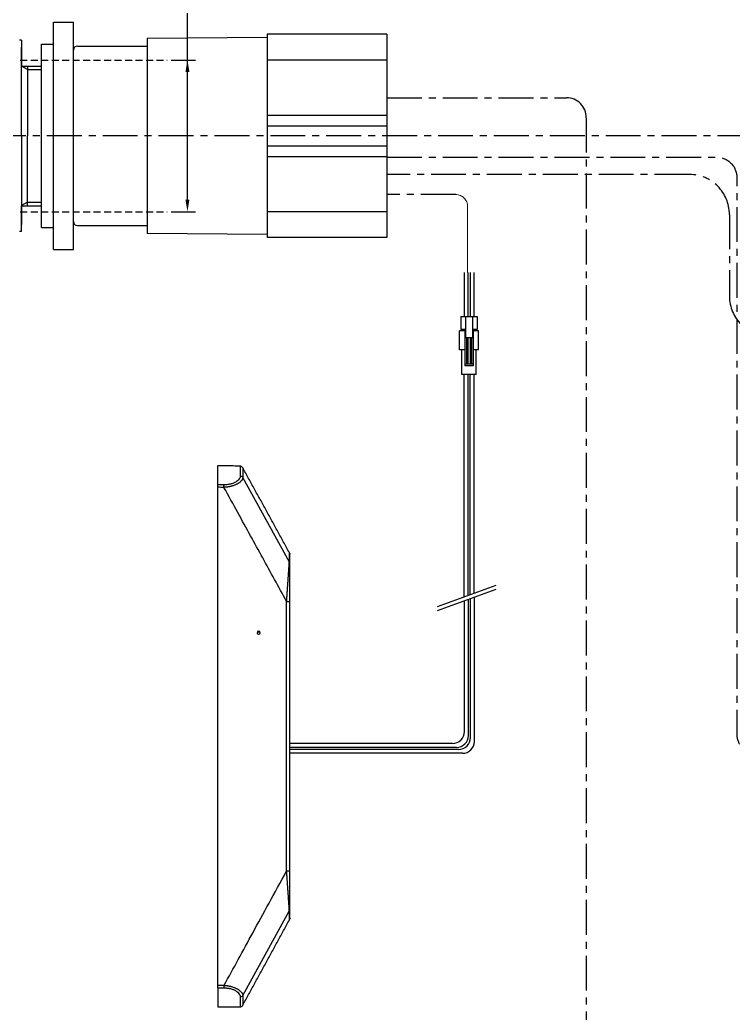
# Model space of a CAD drawing. Extents: x 19044 to 19885, y -10133 to -9539.
# Drawn here: x 19523.3 to 19701.9, y -9986.4 to -9737.5 of the extents above; entities that cross this region are included whole.
import ezdxf

# ---------------------------------------------------------------- set-up
doc = ezdxf.new("R2010")
doc.units = 0
doc.header["$LTSCALE"] = 7
doc.header["$MEASUREMENT"] = 0
for name, pattern in [('CENTER', [2, 1.25, -0.25, 0.25, -0.25]), ('CENTER2', [28.575, 19.05, -3.175, 3.175, -3.175]), ('HIDDEN', [0.375, 0.25, -0.125])]:
    doc.linetypes.add(name, pattern=pattern)
doc.layers.get('0').update_dxf_attribs({"color": 2, "linetype": 'CONTINUOUS'})
for name, color, linetype in [('5', 2, 'CONTINUOUS'), ('CENTER', 1, 'CENTER'), ('CL', 1, 'CENTER'), ('DIM', 2, 'CONTINUOUS'), ('DWG', 7, 'CONTINUOUS')]:
    doc.layers.add(name, color=color, linetype=linetype)

msp = doc.modelspace()

# ---------------------------------------------------------------- linework, layer by layer
for p, q in [((19634.53, -9800.78), (19634.53, -9811.82)), ((19635.49, -9800.78), (19635.49, -9811.82)), ((19634.56, -9882.12), (19634.56, -9826.37)), ((19635.52, -9881.77), (19635.52, -9826.37)), ((19634.63, -9915.85), (19634.63, -9883.1)), ((19635.59, -9916.81), (19635.59, -9882.75)), ((19631.63, -9918.85), (19590.87, -9918.85)), ((19632.59, -9919.81), (19590.87, -9919.81))]:
    msp.add_line(p, q)
at = {"color": 1}
for p, q in [((19636.03, -9800.78), (19636.03, -9811.82)), ((19636.99, -9800.78), (19636.99, -9811.82)), ((19633.72, -9811.82), (19637.8, -9811.82)), ((19633.72, -9811.82), (19633.72, -9815.12)), ((19634.86, -9811.82), (19634.86, -9817.22)), ((19636.66, -9811.82), (19636.66, -9817.22)), ((19637.8, -9811.82), (19637.8, -9815.12)), ((19634.86, -9815.12), (19633.72, -9815.12)), ((19634.08, -9815.12), (19634.08, -9815.42)), ((19634.86, -9815.42), (19634.08, -9815.42)), ((19637.8, -9815.12), (19636.66, -9815.12)), ((19637.44, -9815.42), (19636.66, -9815.42)), ((19637.44, -9815.12), (19637.44, -9815.42)), ((19636.66, -9817.22), (19634.86, -9817.22)), ((19636.06, -9881.57), (19636.06, -9826.37)), ((19637.02, -9881.22), (19637.02, -9826.37)), ((19636.13, -9917.35), (19636.13, -9882.55)), ((19637.09, -9918.31), (19637.09, -9882.2)), ((19633.13, -9920.35), (19590.87, -9920.35)), ((19634.09, -9921.31), (19590.87, -9921.31))]:
    msp.add_line(p, q, dxfattribs=at)
at = {"color": 2}
for p, q in [((19633.36, -9820.22), (19633.36, -9815.42)), ((19634.86, -9815.42), (19633.36, -9815.42)), ((19634.74, -9815.42), (19634.74, -9824.18)), ((19638.16, -9815.42), (19636.66, -9815.42)), ((19636.78, -9815.42), (19636.78, -9824.18)), ((19638.16, -9820.22), (19638.16, -9815.42)), ((19636.78, -9817.22), (19634.74, -9817.22)), ((19635.16, -9817.22), (19635.16, -9823.82)), ((19635.46, -9817.22), (19635.46, -9823.82)), ((19636.06, -9817.22), (19636.06, -9823.82)), ((19636.36, -9817.22), (19636.36, -9823.82)), ((19634.74, -9820.22), (19633.36, -9820.22)), ((19633.96, -9826.4), (19633.96, -9820.22)), ((19638.16, -9820.22), (19636.78, -9820.22)), ((19637.56, -9826.4), (19637.56, -9820.22)), ((19636.78, -9823.82), (19634.74, -9823.82)), ((19636.78, -9824.18), (19634.74, -9824.18)), ((19637.56, -9826.4), (19633.96, -9826.4))]:
    msp.add_line(p, q, dxfattribs=at)
for centre in [(19631.63, -9915.85), (19632.59, -9916.81)]:
    msp.add_arc(centre, 3, 270, 0)
at = {"color": 1}
for centre in [(19633.13, -9917.35), (19634.09, -9918.31)]:
    msp.add_arc(centre, 3, 270, 0, dxfattribs=at)
at = {"layer": '5', "color": 0, "linetype": 'Continuous'}
for p, q in [((19642.44, -9879.24), (19627.8, -9884.6)), ((19642.44, -9880.24), (19627.8, -9885.6))]:
    msp.add_line(p, q, dxfattribs=at)
at = {"layer": 'CENTER', "color": 1, "linetype": 'CENTER'}
for p, q in [((19818.74, -9766.58), (19360.65, -9766.58)), ((19700.98, -9786.26), (19700.98, -9806.76))]:
    msp.add_line(p, q, dxfattribs=at)
at = {"layer": 'CENTER'}
msp.add_line((19632.41, -9781.3), (19615.15, -9781.3), dxfattribs=at)
at = {"layer": 'CENTER', "linetype": 'CENTER2', "lineweight": 18, "ltscale": 10}
msp.add_line((19635.41, -9800.79), (19635.41, -9784.3), dxfattribs=at)
at = {"layer": 'CENTER', "color": 1, "linetype": 'CENTER', "flags": 128}
msp.add_lwpolyline([(19615.15, -9771.95), (19697.83, -9771.95, -0.414214), (19702.83, -9776.95), (19702.83, -9916.6, 0.414214), (19707.83, -9921.6), (19802.69, -9921.6)], format="xyb", dxfattribs=at)
at = {"layer": 'CENTER', "color": 1, "linetype": 'CENTER'}
for centre, start, end in [((19690.98, -9786.26), 0, 90), ((19710.98, -9806.76), 180, 270)]:
    msp.add_arc(centre, 10, start, end, dxfattribs=at)
at = {"layer": 'CENTER', "linetype": 'CENTER2', "lineweight": 18, "ltscale": 10}
msp.add_arc((19632.41, -9784.3), 3, 0, 90, dxfattribs=at)
at = {"layer": 'CL'}
for p, q in [((19615.15, -9757.03), (19660.13, -9757.03)), ((19665.13, -9762.03), (19665.13, -9999.9)), ((19690.98, -9776.26), (19615.15, -9776.26))]:
    msp.add_line(p, q, dxfattribs=at)
msp.add_arc((19660.13, -9762.03), 5, 0, 90, dxfattribs=at)
at = {"layer": 'DIM'}
for p, q in [((19565.22, -9782.58), (19565.22, -9712.2)), ((19561.15, -9747.58), (19567.22, -9747.58)), ((19561.15, -9785.58), (19567.22, -9785.58))]:
    msp.add_line(p, q, dxfattribs=at)
at = {"layer": 'DIM', "color": 3, "linetype": 'HIDDEN'}
for p, q in [((19523.35, -9747.58), (19560.15, -9747.58)), ((19523.35, -9785.58), (19560.15, -9785.58))]:
    msp.add_line(p, q, dxfattribs=at)
at = {"layer": 'DIM'}
for points in [[(19564.72, -9750.58), (19565.72, -9750.58), (19565.22, -9747.58)], [(19564.72, -9782.58), (19565.72, -9782.58), (19565.22, -9785.58)]]:
    msp.add_solid(points, dxfattribs=at)
at = {"layer": 'DWG'}
for p, q in [((19531.65, -9795.08), (19531.65, -9738.08)), ((19531.65, -9738.08), (19536.65, -9738.08)), ((19536.65, -9795.08), (19536.65, -9738.08)), ((19555.15, -9742.08), (19585.15, -9741.83)), ((19585.15, -9741.08), (19585.15, -9792.08)), ((19615.15, -9741.08), (19585.15, -9741.08)), ((19615.15, -9741.08), (19615.15, -9792.08)), ((19523.65, -9742.58), (19523.65, -9742.58)), ((19528.65, -9789.58), (19528.65, -9743.58)), ((19528.65, -9743.58), (19531.65, -9743.58)), ((19537.65, -9744.08), (19555.15, -9744.08)), ((19555.15, -9742.08), (19555.15, -9791.08)), ((19523.65, -9749.08), (19528.65, -9749.08)), ((19525.15, -9749.98), (19523.65, -9749.12)), ((19525.15, -9749.08), (19525.15, -9766.58)), ((19615.15, -9747.58), (19585.15, -9747.58)), ((19525.15, -9749.98), (19528.65, -9749.98)), ((19585.15, -9761.43), (19615.15, -9761.43)), ((19585.15, -9764.08), (19615.15, -9764.08)), ((19525.15, -9784.08), (19525.15, -9766.58)), ((19585.15, -9769.08), (19615.15, -9769.08)), ((19585.15, -9771.73), (19615.15, -9771.73)), ((19525.15, -9783.18), (19523.65, -9784.05)), ((19523.65, -9784.08), (19528.65, -9784.08)), ((19525.15, -9783.18), (19528.65, -9783.18)), ((19615.15, -9785.58), (19585.15, -9785.58)), ((19537.65, -9789.08), (19555.15, -9789.08)), ((19528.65, -9789.58), (19531.65, -9789.58)), ((19585.15, -9791.33), (19555.15, -9791.08)), ((19615.15, -9792.08), (19585.15, -9792.08)), ((19531.65, -9795.08), (19536.65, -9795.08)), ((19574.38, -9854.02), (19572.87, -9854)), ((19590.75, -9873.41), (19579.09, -9852.18)), ((19572.87, -9979.44), (19572.87, -9854.65)), ((19590.07, -9883.26), (19590.87, -9883.26)), ((19590.07, -9950.79), (19590.07, -9883.26)), ((19590.87, -9950.79), (19590.87, -9883.26)), ((19583.44, -9890.94), (19582.69, -9890.95)), ((19590.07, -9950.79), (19590.87, -9950.79)), ((19579.1, -9982), (19590.75, -9960.68)), ((19572.87, -9980.09), (19574.41, -9980.09))]:
    msp.add_line(p, q, dxfattribs=at)
at = {"layer": 'DWG', "color": 7, "linetype": 'Continuous'}
for p, q in [((19523.65, -9742.58), (19523.15, -9742.58)), ((19523.65, -9742.58), (19523.65, -9749.08)), ((19523.65, -9766.58), (19523.65, -9744.33)), ((19523.65, -9766.58), (19523.65, -9788.83)), ((19523.65, -9790.58), (19523.65, -9784.08)), ((19523.65, -9790.58), (19523.15, -9790.58))]:
    msp.add_line(p, q, dxfattribs=at)
at = {"layer": 'DWG'}
for centre, radius, start, end in [((19537.65, -9745.08), 1, 90, 180), ((19537.65, -9788.08), 1, 180, 270), ((19583.07, -9891.09), 0.4, 90, 270), ((19583.07, -9891.09), 0.4, 270, 90)]:
    msp.add_arc(centre, radius, start, end, dxfattribs=at)
for centre, major_axis, ratio, start_param, end_param in [((19574.37, -9854.67), (-0.011, -0.8), 0.005555, 1.570873, 2.515003), ((19578.41, -9852.55), (0.8, 0.009), 0.900319, 0.535545, 1.54543), ((19590.07, -9873.78), (-0.8, 0), 0.905063, 3.141593, 3.68612), ((19590.07, -9960.31), (-0.8, 0), 0.905155, 2.599222, 3.141593), ((19574.41, -9979.44), (0.003, 0.8), 0.005556, 3.768246, 4.712409), ((19578.41, -9981.63), (0.8, -0.008), 0.900435, 4.721943, 5.749701)]:
    msp.add_ellipse(centre, major_axis=major_axis, ratio=ratio, start_param=start_param, end_param=end_param, dxfattribs=at)
for points, degree in [([(19578.46, -9849.34), (19572.87, -9849.24)], 1), ([(19590.77, -9871.07), (19579.09, -9849.75)], 1), ([(19574.37, -9854.67), (19574.12, -9854.66), (19573.62, -9854.66), (19573.12, -9854.65), (19572.87, -9854.65)], 3), ([(19590.07, -9883.26), (19589.05, -9881.41), (19587.03, -9877.72), (19584.08, -9872.34), (19581.05, -9866.82), (19577.87, -9861.03), (19575.56, -9856.83), (19574.37, -9854.67)], 3), ([(19590.84, -9871.23), (19590.77, -9871.07)], 1), ([(19590.84, -9871.23), (19590.87, -9871.45)], 1), ([(19590.87, -9883.26), (19590.87, -9882.65), (19590.87, -9881.5), (19590.87, -9879.96), (19590.87, -9878.61), (19590.87, -9877.45), (19590.87, -9876.47), (19590.87, -9875.66), (19590.87, -9874.99), (19590.87, -9874.45), (19590.87, -9874.05), (19590.87, -9873.86), (19590.87, -9873.78)], 3), ([(19574.42, -9979.44), (19575.57, -9977.34), (19577.93, -9973.01), (19581.6, -9966.28), (19585.6, -9958.98), (19588.54, -9953.6), (19590.07, -9950.79)], 3), ([(19590.87, -9960.31), (19590.87, -9960.2), (19590.87, -9959.92), (19590.87, -9959.29), (19590.87, -9958.47), (19590.87, -9957.46), (19590.87, -9956.28), (19590.87, -9955.1), (19590.87, -9954.05), (19590.87, -9953.11), (19590.87, -9952.26), (19590.87, -9951.5), (19590.87, -9951.02), (19590.87, -9950.79)], 3), ([(19579.09, -9984.43), (19590.77, -9963.01)], 1), ([(19590.77, -9963.01), (19590.84, -9962.85)], 1), ([(19590.87, -9962.63), (19590.84, -9962.85)], 1), ([(19572.87, -9979.44), (19573.12, -9979.44), (19573.64, -9979.44), (19574.16, -9979.44), (19574.42, -9979.44)], 3), ([(19572.87, -9984.84), (19578.45, -9984.84)], 1)]:
    msp.add_open_spline(points, degree=degree, dxfattribs=at)
for points, knots in [([(19572.87, -9854), (19572.87, -9853.03), (19572.87, -9850.38), (19572.87, -9849.24), (19572.87, -9849.24), (19572.87, -9849.24)], [0, 0, 0, 0, 0.315807, 0.999808, 1, 1, 1, 1]), ([(19579.09, -9849.76), (19579.06, -9849.7), (19578.97, -9849.58), (19578.8, -9849.45), (19578.61, -9849.36), (19578.47, -9849.34), (19578.39, -9849.34)], [0, 0, 0, 0, 0.245546, 0.500045, 0.75452, 1, 1, 1, 1]), ([(19578.4, -9849.34), (19578.4, -9849.34), (19578.4, -9849.34), (19578.4, -9849.34), (19578.4, -9849.34), (19578.4, -9849.34), (19578.4, -9849.34), (19578.4, -9849.34), (19578.4, -9849.35), (19578.4, -9849.35), (19578.4, -9849.35), (19578.4, -9849.35), (19578.4, -9849.36), (19578.4, -9849.37), (19578.4, -9849.37), (19578.4, -9849.38), (19578.4, -9849.39), (19578.4, -9849.41), (19578.4, -9849.42), (19578.4, -9849.43), (19578.4, -9849.45), (19578.4, -9849.46), (19578.4, -9849.48), (19578.4, -9849.5), (19578.4, -9849.52), (19578.4, -9849.54), (19578.4, -9849.56), (19578.4, -9849.58), (19578.4, -9849.6), (19578.4, -9849.63), (19578.4, -9849.65), (19578.4, -9849.68), (19578.4, -9849.71), (19578.4, -9849.74), (19578.4, -9849.77), (19578.4, -9849.8), (19578.4, -9849.83), (19578.4, -9849.86), (19578.41, -9849.89), (19578.41, -9849.93), (19578.41, -9849.96), (19578.41, -9850), (19578.41, -9850.03), (19578.41, -9850.07), (19578.41, -9850.11), (19578.41, -9850.15), (19578.41, -9850.19), (19578.41, -9850.23), (19578.41, -9850.27), (19578.41, -9850.31), (19578.41, -9850.36), (19578.41, -9850.4), (19578.41, -9850.45), (19578.41, -9850.49), (19578.41, -9850.54), (19578.41, -9850.59), (19578.41, -9850.64), (19578.41, -9850.69), (19578.41, -9850.74), (19578.41, -9850.79), (19578.41, -9850.84), (19578.41, -9850.89), (19578.41, -9850.95), (19578.42, -9851), (19578.42, -9851.05), (19578.42, -9851.11), (19578.42, -9851.17), (19578.42, -9851.22), (19578.42, -9851.28), (19578.42, -9851.34), (19578.42, -9851.4), (19578.42, -9851.46), (19578.42, -9851.52), (19578.42, -9851.58), (19578.42, -9851.64), (19578.42, -9851.71), (19578.42, -9851.77), (19578.42, -9851.81), (19578.42, -9851.83)], [0, 0, 0, 0, 0.002203, 0.009958, 0.017718, 0.025485, 0.033259, 0.041039, 0.048825, 0.056618, 0.064417, 0.072223, 0.087214, 0.102176, 0.11711, 0.132015, 0.146891, 0.161739, 0.176557, 0.191347, 0.206108, 0.22084, 0.235543, 0.250217, 0.264862, 0.279478, 0.294065, 0.308623, 0.323153, 0.337653, 0.352125, 0.366568, 0.380983, 0.395368, 0.409725, 0.424053, 0.438352, 0.452623, 0.466865, 0.481078, 0.495263, 0.509419, 0.523546, 0.537645, 0.551714, 0.565756, 0.579768, 0.593752, 0.607708, 0.621635, 0.635533, 0.649403, 0.663244, 0.677057, 0.690841, 0.704597, 0.718324, 0.732023, 0.745694, 0.759336, 0.77295, 0.786535, 0.800092, 0.813621, 0.827121, 0.840593, 0.854036, 0.86745, 0.880835, 0.894192, 0.907519, 0.920818, 0.934088, 0.947329, 0.96054, 0.973723, 0.986876, 1, 1, 1, 1]), ([(19579.09, -9849.76), (19579.09, -9849.76), (19579.09, -9849.76), (19579.09, -9849.76), (19579.09, -9849.97), (19579.09, -9850.58), (19579.09, -9850.83), (19579.09, -9851.43), (19579.09, -9851.78), (19579.09, -9852.18)], [0, 0, 0, 0, 0.001818, 0.001818, 0.500909, 0.500909, 0.750454, 0.750454, 1, 1, 1, 1]), ([(19572.87, -9854.65), (19572.87, -9854.58), (19572.87, -9854.52), (19572.87, -9854.44), (19572.87, -9854.43), (19572.87, -9854.4), (19572.87, -9854.38), (19572.87, -9854.34), (19572.87, -9854.28), (19572.87, -9854.23), (19572.87, -9854.19), (19572.87, -9854.18), (19572.87, -9854.15), (19572.87, -9854.14), (19572.87, -9854.08), (19572.87, -9854.04), (19572.87, -9854)], [0, 0, 0, 0, 0.25, 0.25, 0.3125, 0.3125, 0.375, 0.375, 0.5, 0.625, 0.625, 0.6875, 0.6875, 0.75, 0.75, 1, 1, 1, 1]), ([(19579.09, -9852.18), (19579.09, -9852.18), (19579.09, -9852.19), (19579.09, -9852.21), (19579.09, -9852.22), (19579.09, -9852.23), (19579.09, -9852.25), (19579.09, -9852.26), (19579.08, -9852.28), (19579.08, -9852.29), (19579.08, -9852.3), (19579.08, -9852.32), (19579.07, -9852.33), (19579.07, -9852.35), (19579.07, -9852.36), (19579.06, -9852.37), (19579.06, -9852.39), (19579.06, -9852.4), (19579.05, -9852.42), (19579.05, -9852.43), (19579.04, -9852.44), (19579.04, -9852.46), (19579.03, -9852.47), (19579.03, -9852.49), (19579.02, -9852.5), (19579.02, -9852.51), (19579.01, -9852.53), (19579.01, -9852.54), (19579, -9852.55), (19579, -9852.57), (19578.99, -9852.58), (19578.98, -9852.59), (19578.98, -9852.61), (19578.97, -9852.62), (19578.97, -9852.64), (19578.96, -9852.65), (19578.95, -9852.66), (19578.94, -9852.68), (19578.94, -9852.69), (19578.93, -9852.7), (19578.92, -9852.72), (19578.92, -9852.73), (19578.91, -9852.74), (19578.9, -9852.76), (19578.89, -9852.77), (19578.88, -9852.78), (19578.88, -9852.79), (19578.87, -9852.81), (19578.86, -9852.82), (19578.85, -9852.83), (19578.84, -9852.85), (19578.83, -9852.86), (19578.82, -9852.87), (19578.81, -9852.88), (19578.81, -9852.9), (19578.8, -9852.91), (19578.79, -9852.92), (19578.78, -9852.93), (19578.77, -9852.95), (19578.76, -9852.96), (19578.75, -9852.97), (19578.74, -9852.98), (19578.73, -9853), (19578.72, -9853.01), (19578.71, -9853.02), (19578.7, -9853.03), (19578.69, -9853.04), (19578.64, -9853.1), (19578.55, -9853.2), (19578.4, -9853.34), (19578.23, -9853.47), (19578.05, -9853.6), (19577.86, -9853.72), (19577.65, -9853.84), (19577.4, -9853.97), (19577.13, -9854.09), (19576.84, -9854.2), (19576.53, -9854.31), (19576.3, -9854.37), (19576.16, -9854.41), (19576.1, -9854.42), (19576.05, -9854.44), (19575.99, -9854.45), (19575.93, -9854.46), (19575.87, -9854.47), (19575.81, -9854.49), (19575.75, -9854.5), (19575.69, -9854.51), (19575.63, -9854.52), (19575.57, -9854.53), (19575.51, -9854.54), (19575.44, -9854.55), (19575.38, -9854.56), (19575.32, -9854.57), (19575.25, -9854.58), (19575.19, -9854.59), (19575.12, -9854.6), (19575.06, -9854.61), (19574.99, -9854.62), (19574.92, -9854.62), (19574.86, -9854.63), (19574.79, -9854.64), (19574.72, -9854.64), (19574.65, -9854.65), (19574.58, -9854.65), (19574.51, -9854.66), (19574.44, -9854.66), (19574.4, -9854.67), (19574.37, -9854.67)], [0, 0, 0, 0, 0.004673, 0.009333, 0.013979, 0.018611, 0.02323, 0.027834, 0.032424, 0.037, 0.041562, 0.046108, 0.05064, 0.055158, 0.05966, 0.064147, 0.068619, 0.073075, 0.077516, 0.081941, 0.08635, 0.090744, 0.095121, 0.099482, 0.103827, 0.108155, 0.112467, 0.116763, 0.121041, 0.125302, 0.129547, 0.133774, 0.137985, 0.142177, 0.146353, 0.15051, 0.15465, 0.158773, 0.162877, 0.166963, 0.171031, 0.175081, 0.179113, 0.183126, 0.187121, 0.191097, 0.195055, 0.198994, 0.202913, 0.206814, 0.210696, 0.214559, 0.218402, 0.222227, 0.226031, 0.229817, 0.233583, 0.237329, 0.241055, 0.244762, 0.248449, 0.252116, 0.255763, 0.25939, 0.262997, 0.266584, 0.27015, 0.273696, 0.316825, 0.359167, 0.400682, 0.441338, 0.48111, 0.519986, 0.566481, 0.612811, 0.65898, 0.704999, 0.750887, 0.758808, 0.766779, 0.7748, 0.78287, 0.790989, 0.799158, 0.807375, 0.815641, 0.823955, 0.832317, 0.840728, 0.849186, 0.857692, 0.866245, 0.874845, 0.883491, 0.892184, 0.900923, 0.909708, 0.918538, 0.927414, 0.936334, 0.945298, 0.954307, 0.96336, 0.972455, 0.981594, 0.990776, 1, 1, 1, 1]), ([(19578.42, -9851.83), (19578.42, -9851.99), (19578.36, -9852.31), (19578.05, -9852.79), (19577.58, -9853.22), (19576.95, -9853.57), (19576.2, -9853.83), (19575.34, -9853.99), (19574.71, -9854.02), (19574.38, -9854.02)], [0, 0, 0, 0, 0.16281, 0.311626, 0.452308, 0.588292, 0.718479, 0.850676, 1, 1, 1, 1]), ([(19590.75, -9873.41), (19590.75, -9873.4), (19590.75, -9873.37), (19590.75, -9873.34), (19590.75, -9873.31), (19590.75, -9873.27), (19590.75, -9873.24), (19590.75, -9873.21), (19590.75, -9873.17), (19590.75, -9873.14), (19590.75, -9873.11), (19590.75, -9873.08), (19590.75, -9873.04), (19590.75, -9873.01), (19590.75, -9872.98), (19590.75, -9872.95), (19590.75, -9872.92), (19590.75, -9872.89), (19590.75, -9872.85), (19590.75, -9872.82), (19590.76, -9872.79), (19590.76, -9872.76), (19590.76, -9872.73), (19590.76, -9872.7), (19590.76, -9872.67), (19590.76, -9872.64), (19590.76, -9872.62), (19590.76, -9872.59), (19590.76, -9872.56), (19590.76, -9872.53), (19590.76, -9872.5), (19590.76, -9872.47), (19590.76, -9872.45), (19590.76, -9872.42), (19590.76, -9872.39), (19590.76, -9872.36), (19590.76, -9872.34), (19590.76, -9872.31), (19590.76, -9872.28), (19590.76, -9872.26), (19590.76, -9872.23), (19590.76, -9872.21), (19590.76, -9872.18), (19590.76, -9872.16), (19590.76, -9872.13), (19590.76, -9872.11), (19590.76, -9872.08), (19590.76, -9872.06), (19590.76, -9872.04), (19590.76, -9872.01), (19590.76, -9871.99), (19590.76, -9871.97), (19590.76, -9871.94), (19590.76, -9871.92), (19590.76, -9871.9), (19590.76, -9871.88), (19590.76, -9871.85), (19590.76, -9871.83), (19590.76, -9871.81), (19590.76, -9871.79), (19590.76, -9871.77), (19590.76, -9871.75), (19590.76, -9871.73), (19590.76, -9871.71), (19590.76, -9871.69), (19590.76, -9871.67), (19590.76, -9871.65), (19590.76, -9871.63), (19590.76, -9871.61), (19590.76, -9871.6), (19590.76, -9871.58), (19590.76, -9871.56), (19590.76, -9871.54), (19590.76, -9871.53), (19590.76, -9871.51), (19590.76, -9871.49), (19590.76, -9871.48), (19590.77, -9871.46), (19590.77, -9871.44), (19590.77, -9871.43), (19590.77, -9871.41), (19590.77, -9871.4), (19590.77, -9871.38), (19590.77, -9871.37), (19590.77, -9871.36), (19590.77, -9871.34), (19590.77, -9871.33), (19590.77, -9871.32), (19590.77, -9871.3), (19590.77, -9871.29), (19590.77, -9871.28), (19590.77, -9871.27), (19590.77, -9871.26), (19590.77, -9871.25), (19590.77, -9871.23), (19590.77, -9871.22), (19590.77, -9871.21), (19590.77, -9871.2), (19590.77, -9871.19), (19590.77, -9871.19), (19590.77, -9871.18), (19590.77, -9871.17), (19590.77, -9871.16), (19590.77, -9871.15), (19590.77, -9871.14), (19590.77, -9871.14), (19590.77, -9871.13), (19590.77, -9871.12), (19590.77, -9871.12), (19590.77, -9871.11), (19590.77, -9871.11), (19590.77, -9871.1), (19590.77, -9871.1), (19590.77, -9871.09), (19590.77, -9871.09), (19590.77, -9871.08), (19590.77, -9871.08), (19590.77, -9871.08), (19590.77, -9871.07), (19590.77, -9871.07), (19590.77, -9871.07), (19590.77, -9871.07), (19590.77, -9871.07), (19590.77, -9871.06), (19590.77, -9871.06), (19590.77, -9871.06), (19590.77, -9871.06), (19590.77, -9871.06), (19590.77, -9871.06), (19590.77, -9871.07), (19590.77, -9871.07), (19590.77, -9871.07), (19590.77, -9871.07), (19590.77, -9871.07), (19590.77, -9871.07)], [0, 0, 0, 0, 0.006995, 0.013998, 0.021011, 0.028033, 0.035064, 0.042104, 0.049154, 0.056212, 0.06328, 0.070357, 0.077443, 0.084538, 0.091642, 0.098755, 0.105878, 0.113009, 0.12015, 0.1273, 0.134459, 0.141627, 0.148804, 0.155991, 0.163186, 0.170391, 0.177605, 0.184828, 0.19206, 0.199301, 0.206551, 0.213811, 0.221079, 0.228357, 0.235643, 0.242939, 0.250244, 0.257558, 0.264881, 0.272213, 0.279555, 0.286905, 0.294265, 0.301633, 0.309011, 0.316398, 0.323793, 0.331198, 0.338612, 0.346035, 0.353467, 0.360908, 0.368358, 0.375818, 0.383286, 0.390763, 0.398249, 0.405745, 0.413249, 0.420762, 0.428285, 0.435816, 0.443356, 0.450906, 0.458464, 0.466032, 0.473608, 0.481193, 0.488788, 0.496391, 0.504003, 0.511624, 0.519255, 0.526894, 0.534542, 0.542199, 0.549865, 0.55754, 0.565224, 0.572916, 0.580618, 0.588329, 0.596048, 0.603777, 0.611514, 0.61926, 0.627015, 0.634779, 0.642552, 0.650334, 0.658125, 0.665924, 0.673733, 0.68155, 0.689376, 0.697211, 0.705055, 0.712908, 0.720769, 0.72864, 0.736519, 0.744407, 0.752304, 0.76021, 0.768124, 0.776048, 0.78398, 0.791921, 0.799871, 0.80783, 0.815797, 0.823774, 0.831759, 0.839753, 0.847756, 0.855768, 0.863788, 0.871818, 0.879856, 0.887903, 0.895959, 0.904023, 0.912097, 0.920179, 0.92827, 0.93637, 0.944479, 0.952597, 0.960723, 0.968859, 0.977003, 0.985156, 0.993318, 1, 1, 1, 1]), ([(19590.87, -9873.78), (19590.87, -9873.28), (19590.87, -9872.47), (19590.87, -9871.7), (19590.87, -9871.46), (19590.87, -9871.45), (19590.87, -9871.45)], [0, 0, 0, 0, 0.297618, 0.595237, 0.892855, 1, 1, 1, 1]), ([(19590.07, -9883.26), (19590.07, -9883.24), (19590.08, -9883.19), (19590.08, -9883.12), (19590.09, -9883.05), (19590.09, -9882.97), (19590.1, -9882.89), (19590.1, -9882.8), (19590.11, -9882.72), (19590.11, -9882.63), (19590.12, -9882.53), (19590.13, -9882.44), (19590.13, -9882.34), (19590.14, -9882.24), (19590.15, -9882.13), (19590.16, -9882.02), (19590.16, -9881.91), (19590.17, -9881.8), (19590.18, -9881.68), (19590.19, -9881.56), (19590.2, -9881.43), (19590.21, -9881.31), (19590.21, -9881.18), (19590.23, -9881), (19590.24, -9880.77), (19590.26, -9880.51), (19590.28, -9880.27), (19590.29, -9880.04), (19590.31, -9879.83), (19590.32, -9879.63), (19590.33, -9879.45), (19590.34, -9879.29), (19590.36, -9879.04), (19590.39, -9878.7), (19590.42, -9878.28), (19590.44, -9877.88), (19590.47, -9877.51), (19590.49, -9877.16), (19590.52, -9876.83), (19590.54, -9876.52), (19590.55, -9876.25), (19590.57, -9876.01), (19590.59, -9875.79), (19590.6, -9875.58), (19590.61, -9875.38), (19590.63, -9875.19), (19590.64, -9875.01), (19590.65, -9874.84), (19590.66, -9874.68), (19590.67, -9874.53), (19590.68, -9874.42), (19590.68, -9874.34), (19590.69, -9874.3), (19590.69, -9874.25), (19590.69, -9874.21), (19590.7, -9874.17), (19590.7, -9874.12), (19590.7, -9874.08), (19590.7, -9874.04), (19590.71, -9874), (19590.71, -9873.97), (19590.71, -9873.93), (19590.72, -9873.89), (19590.72, -9873.86), (19590.72, -9873.82), (19590.72, -9873.79), (19590.73, -9873.76), (19590.73, -9873.72), (19590.73, -9873.69), (19590.73, -9873.66), (19590.73, -9873.63), (19590.74, -9873.6), (19590.74, -9873.58), (19590.74, -9873.55), (19590.74, -9873.52), (19590.74, -9873.5), (19590.75, -9873.47), (19590.75, -9873.45), (19590.75, -9873.43), (19590.75, -9873.41), (19590.75, -9873.41)], [0, 0, 0, 0, 0.0061, 0.012469, 0.019109, 0.02602, 0.033202, 0.040656, 0.048382, 0.056381, 0.064654, 0.073201, 0.082022, 0.091119, 0.100492, 0.110141, 0.120067, 0.13027, 0.140752, 0.151513, 0.162553, 0.173873, 0.185473, 0.197354, 0.222252, 0.245735, 0.267794, 0.288419, 0.307605, 0.325344, 0.341631, 0.356462, 0.369833, 0.410405, 0.44923, 0.486291, 0.521578, 0.555081, 0.586794, 0.616714, 0.644841, 0.66787, 0.690252, 0.711991, 0.733087, 0.753544, 0.773366, 0.792557, 0.811124, 0.829072, 0.846411, 0.852225, 0.857999, 0.863733, 0.869428, 0.875083, 0.8807, 0.886278, 0.891818, 0.89732, 0.902784, 0.908211, 0.913601, 0.918955, 0.924273, 0.929555, 0.934802, 0.940014, 0.945191, 0.950335, 0.955444, 0.960521, 0.965565, 0.970577, 0.975557, 0.980506, 0.985424, 0.990312, 0.995171, 1, 1, 1, 1]), ([(19590.75, -9960.68), (19590.75, -9960.67), (19590.75, -9960.67), (19590.75, -9960.66), (19590.75, -9960.64), (19590.75, -9960.63), (19590.75, -9960.62), (19590.75, -9960.6), (19590.75, -9960.59), (19590.74, -9960.58), (19590.74, -9960.56), (19590.74, -9960.55), (19590.74, -9960.53), (19590.74, -9960.52), (19590.74, -9960.5), (19590.74, -9960.49), (19590.74, -9960.47), (19590.74, -9960.46), (19590.74, -9960.44), (19590.73, -9960.42), (19590.73, -9960.41), (19590.73, -9960.39), (19590.73, -9960.37), (19590.73, -9960.35), (19590.73, -9960.33), (19590.73, -9960.32), (19590.73, -9960.3), (19590.72, -9960.28), (19590.72, -9960.26), (19590.72, -9960.24), (19590.72, -9960.22), (19590.72, -9960.2), (19590.72, -9960.18), (19590.72, -9960.16), (19590.71, -9960.13), (19590.71, -9960.11), (19590.71, -9960.09), (19590.71, -9960.07), (19590.71, -9960.05), (19590.71, -9960.02), (19590.71, -9960), (19590.7, -9959.98), (19590.7, -9959.95), (19590.7, -9959.93), (19590.7, -9959.91), (19590.7, -9959.88), (19590.7, -9959.86), (19590.69, -9959.83), (19590.69, -9959.81), (19590.69, -9959.78), (19590.69, -9959.75), (19590.69, -9959.73), (19590.68, -9959.7), (19590.68, -9959.67), (19590.68, -9959.65), (19590.68, -9959.62), (19590.68, -9959.59), (19590.68, -9959.56), (19590.67, -9959.53), (19590.67, -9959.51), (19590.67, -9959.48), (19590.67, -9959.45), (19590.66, -9959.42), (19590.66, -9959.39), (19590.66, -9959.36), (19590.66, -9959.33), (19590.66, -9959.3), (19590.65, -9959.26), (19590.65, -9959.23), (19590.65, -9959.2), (19590.65, -9959.17), (19590.65, -9959.14), (19590.64, -9959.1), (19590.64, -9959.07), (19590.64, -9959.04), (19590.64, -9959), (19590.63, -9958.87), (19590.61, -9958.64), (19590.59, -9958.27), (19590.56, -9957.87), (19590.53, -9957.42), (19590.5, -9956.95), (19590.46, -9956.43), (19590.43, -9956.02), (19590.41, -9955.71), (19590.4, -9955.52), (19590.38, -9955.31), (19590.37, -9955.08), (19590.35, -9954.84), (19590.33, -9954.57), (19590.31, -9954.29), (19590.29, -9953.99), (19590.27, -9953.67), (19590.25, -9953.34), (19590.22, -9953.03), (19590.21, -9952.75), (19590.19, -9952.53), (19590.17, -9952.31), (19590.16, -9952.1), (19590.15, -9951.9), (19590.13, -9951.71), (19590.12, -9951.53), (19590.11, -9951.36), (19590.1, -9951.21), (19590.09, -9951.06), (19590.08, -9950.92), (19590.07, -9950.83), (19590.07, -9950.79)], [0, 0, 0, 0, 0.002664, 0.00534, 0.008026, 0.010725, 0.013435, 0.016157, 0.01889, 0.021636, 0.024394, 0.027164, 0.029946, 0.032741, 0.035548, 0.038368, 0.041201, 0.044046, 0.046905, 0.049776, 0.052661, 0.055558, 0.058469, 0.061394, 0.064331, 0.067283, 0.070248, 0.073226, 0.076219, 0.079225, 0.082246, 0.08528, 0.088328, 0.091391, 0.094468, 0.097559, 0.100664, 0.103784, 0.106919, 0.110068, 0.113232, 0.11641, 0.119603, 0.122811, 0.126034, 0.129272, 0.132524, 0.135792, 0.139075, 0.142373, 0.145687, 0.149015, 0.152359, 0.155718, 0.159093, 0.162483, 0.165889, 0.16931, 0.172747, 0.176199, 0.179668, 0.183151, 0.186651, 0.190166, 0.193698, 0.197245, 0.200808, 0.204387, 0.207982, 0.211593, 0.215221, 0.218864, 0.222524, 0.226199, 0.229891, 0.233599, 0.237324, 0.272859, 0.311036, 0.351875, 0.395386, 0.441568, 0.490413, 0.541905, 0.557917, 0.575522, 0.594715, 0.615493, 0.63785, 0.661779, 0.687272, 0.714319, 0.742909, 0.773031, 0.80467, 0.825924, 0.846263, 0.865688, 0.884204, 0.901815, 0.918522, 0.93433, 0.949242, 0.963262, 0.976393, 0.988638, 1, 1, 1, 1]), ([(19590.77, -9963.02), (19590.77, -9963.02), (19590.77, -9963.02), (19590.77, -9963.02), (19590.77, -9963.02), (19590.77, -9963.02), (19590.77, -9963.02), (19590.77, -9963.02), (19590.77, -9963.01), (19590.77, -9963.01), (19590.77, -9963.01), (19590.77, -9963.01), (19590.77, -9963), (19590.77, -9963), (19590.77, -9962.99), (19590.77, -9962.99), (19590.77, -9962.98), (19590.77, -9962.98), (19590.77, -9962.97), (19590.77, -9962.97), (19590.77, -9962.96), (19590.77, -9962.95), (19590.77, -9962.95), (19590.77, -9962.93), (19590.77, -9962.92), (19590.77, -9962.9), (19590.77, -9962.88), (19590.77, -9962.86), (19590.77, -9962.84), (19590.77, -9962.82), (19590.77, -9962.79), (19590.77, -9962.77), (19590.77, -9962.74), (19590.77, -9962.71), (19590.77, -9962.68), (19590.77, -9962.65), (19590.77, -9962.62), (19590.77, -9962.58), (19590.76, -9962.55), (19590.76, -9962.51), (19590.76, -9962.47), (19590.76, -9962.44), (19590.76, -9962.4), (19590.76, -9962.36), (19590.76, -9962.32), (19590.76, -9962.27), (19590.76, -9962.23), (19590.76, -9962.19), (19590.76, -9962.14), (19590.76, -9962.09), (19590.76, -9962.05), (19590.76, -9962), (19590.76, -9961.95), (19590.76, -9961.9), (19590.76, -9961.85), (19590.76, -9961.8), (19590.76, -9961.74), (19590.76, -9961.69), (19590.76, -9961.64), (19590.76, -9961.58), (19590.76, -9961.53), (19590.76, -9961.47), (19590.76, -9961.41), (19590.76, -9961.36), (19590.76, -9961.3), (19590.76, -9961.24), (19590.76, -9961.18), (19590.75, -9961.12), (19590.75, -9961.06), (19590.75, -9961), (19590.75, -9960.93), (19590.75, -9960.87), (19590.75, -9960.81), (19590.75, -9960.74), (19590.75, -9960.7), (19590.75, -9960.68)], [0, 0, 0, 0, 0.00392, 0.01255, 0.02119, 0.029839, 0.038497, 0.047165, 0.055842, 0.064529, 0.073225, 0.081931, 0.090646, 0.099371, 0.108105, 0.116848, 0.125601, 0.134364, 0.143136, 0.151917, 0.160708, 0.169509, 0.178319, 0.187138, 0.204923, 0.222634, 0.240272, 0.257837, 0.275328, 0.292746, 0.31009, 0.327361, 0.344558, 0.361682, 0.378732, 0.395709, 0.412612, 0.429441, 0.446196, 0.462878, 0.479486, 0.49602, 0.51248, 0.528866, 0.545178, 0.561416, 0.57758, 0.59367, 0.609685, 0.625627, 0.641494, 0.657287, 0.673006, 0.688651, 0.704221, 0.719717, 0.735139, 0.750486, 0.765759, 0.780958, 0.796082, 0.811131, 0.826106, 0.841007, 0.855833, 0.870585, 0.885262, 0.899865, 0.914394, 0.928848, 0.943227, 0.957532, 0.971762, 0.985918, 1, 1, 1, 1]), ([(19590.87, -9962.64), (19590.87, -9962.63), (19590.87, -9962.56), (19590.87, -9962.24), (19590.87, -9961.71), (19590.87, -9961.06), (19590.87, -9960.56), (19590.87, -9960.31)], [0, 0, 0, 0, 0.137931, 0.353448, 0.568965, 0.784483, 1, 1, 1, 1]), ([(19590.77, -9963.01), (19590.77, -9963.01), (19590.77, -9963.01), (19590.77, -9963.01), (19590.77, -9963.02), (19590.77, -9963.02), (19590.77, -9963.02), (19590.77, -9963.02), (19590.77, -9963.02), (19590.77, -9963.02), (19590.77, -9963.02), (19590.77, -9963.02)], [0, 0, 0, 0, 0.025693, 0.155048, 0.284546, 0.414187, 0.54397, 0.673896, 0.803965, 0.934177, 1, 1, 1, 1]), ([(19572.87, -9980.09), (19572.87, -9980.05), (19572.87, -9980.01), (19572.87, -9979.95), (19572.87, -9979.93), (19572.87, -9979.91), (19572.87, -9979.9), (19572.87, -9979.86), (19572.87, -9979.8), (19572.87, -9979.75), (19572.87, -9979.7), (19572.87, -9979.69), (19572.87, -9979.66), (19572.87, -9979.64), (19572.87, -9979.56), (19572.87, -9979.5), (19572.87, -9979.44)], [0, 0, 0, 0, 0.25, 0.25, 0.3125, 0.3125, 0.375, 0.375, 0.5, 0.625, 0.625, 0.6875, 0.6875, 0.75, 0.75, 1, 1, 1, 1]), ([(19572.87, -9980.09), (19572.87, -9981.05), (19572.87, -9983.7), (19572.87, -9984.84), (19572.87, -9984.84), (19572.87, -9984.84)], [0, 0, 0, 0, 0.315827, 0.999872, 1, 1, 1, 1]), ([(19574.41, -9980.09), (19574.73, -9980.09), (19575.35, -9980.13), (19576.22, -9980.31), (19576.97, -9980.59), (19577.59, -9980.96), (19578.06, -9981.4), (19578.35, -9981.87), (19578.42, -9982.19), (19578.41, -9982.35)], [0, 0, 0, 0, 0.144912, 0.27948, 0.413033, 0.551414, 0.691232, 0.836621, 1, 1, 1, 1]), ([(19574.42, -9979.44), (19574.43, -9979.45), (19574.45, -9979.45), (19574.49, -9979.45), (19574.53, -9979.45), (19574.57, -9979.46), (19574.61, -9979.46), (19574.65, -9979.46), (19574.69, -9979.47), (19574.73, -9979.47), (19574.76, -9979.47), (19574.8, -9979.48), (19574.84, -9979.48), (19574.88, -9979.49), (19574.91, -9979.49), (19574.95, -9979.5), (19574.99, -9979.5), (19575.03, -9979.5), (19575.06, -9979.51), (19575.1, -9979.51), (19575.14, -9979.52), (19575.17, -9979.52), (19575.21, -9979.53), (19575.25, -9979.54), (19575.28, -9979.54), (19575.32, -9979.55), (19575.36, -9979.55), (19575.39, -9979.56), (19575.43, -9979.56), (19575.46, -9979.57), (19575.5, -9979.58), (19575.53, -9979.58), (19575.57, -9979.59), (19575.6, -9979.6), (19575.64, -9979.6), (19575.67, -9979.61), (19575.71, -9979.62), (19575.74, -9979.62), (19575.77, -9979.63), (19575.81, -9979.64), (19575.84, -9979.65), (19575.87, -9979.65), (19575.91, -9979.66), (19575.94, -9979.67), (19575.97, -9979.68), (19576.01, -9979.69), (19576.04, -9979.69), (19576.07, -9979.7), (19576.1, -9979.71), (19576.13, -9979.72), (19576.17, -9979.73), (19576.2, -9979.73), (19576.33, -9979.77), (19576.55, -9979.84), (19576.86, -9979.95), (19577.16, -9980.07), (19577.44, -9980.2), (19577.72, -9980.35), (19577.99, -9980.52), (19578.26, -9980.71), (19578.5, -9980.92), (19578.64, -9981.07), (19578.71, -9981.15), (19578.73, -9981.18), (19578.75, -9981.2), (19578.77, -9981.23), (19578.79, -9981.25), (19578.81, -9981.28), (19578.82, -9981.3), (19578.84, -9981.33), (19578.86, -9981.35), (19578.88, -9981.38), (19578.89, -9981.4), (19578.91, -9981.43), (19578.92, -9981.45), (19578.94, -9981.48), (19578.95, -9981.51), (19578.96, -9981.53), (19578.98, -9981.56), (19578.99, -9981.59), (19579, -9981.62), (19579.01, -9981.64), (19579.02, -9981.67), (19579.03, -9981.7), (19579.04, -9981.73), (19579.05, -9981.75), (19579.06, -9981.78), (19579.07, -9981.81), (19579.07, -9981.84), (19579.08, -9981.86), (19579.09, -9981.89), (19579.09, -9981.92), (19579.09, -9981.95), (19579.1, -9981.98), (19579.1, -9982), (19579.1, -9982)], [0, 0, 0, 0, 0.00515, 0.010287, 0.015413, 0.020526, 0.025627, 0.030716, 0.035792, 0.040856, 0.045908, 0.050946, 0.055973, 0.060986, 0.065987, 0.070975, 0.075951, 0.080913, 0.085862, 0.090799, 0.095722, 0.100633, 0.10553, 0.110414, 0.115284, 0.120142, 0.124986, 0.129817, 0.134634, 0.139437, 0.144228, 0.149004, 0.153767, 0.158516, 0.163252, 0.167973, 0.172681, 0.177375, 0.182055, 0.186722, 0.191374, 0.196012, 0.200636, 0.205246, 0.209842, 0.214424, 0.218992, 0.223545, 0.228085, 0.23261, 0.23712, 0.241617, 0.246099, 0.293257, 0.340528, 0.387923, 0.435449, 0.483105, 0.541227, 0.601551, 0.663993, 0.728421, 0.735383, 0.742431, 0.749566, 0.756786, 0.764091, 0.771481, 0.778954, 0.786511, 0.794149, 0.80187, 0.809672, 0.817554, 0.825515, 0.833555, 0.841673, 0.849867, 0.858138, 0.866484, 0.874904, 0.883397, 0.891963, 0.9006, 0.909307, 0.918083, 0.926928, 0.935839, 0.944817, 0.953859, 0.962964, 0.972133, 0.981362, 0.990652, 1, 1, 1, 1]), ([(19578.41, -9982.35), (19578.41, -9982.36), (19578.41, -9982.39), (19578.41, -9982.42), (19578.41, -9982.45), (19578.41, -9982.48), (19578.41, -9982.52), (19578.41, -9982.55), (19578.41, -9982.58), (19578.41, -9982.62), (19578.41, -9982.65), (19578.41, -9982.68), (19578.41, -9982.71), (19578.41, -9982.74), (19578.41, -9982.77), (19578.41, -9982.81), (19578.41, -9982.84), (19578.41, -9982.87), (19578.41, -9982.9), (19578.41, -9982.93), (19578.41, -9982.96), (19578.41, -9982.99), (19578.41, -9983.02), (19578.41, -9983.05), (19578.41, -9983.08), (19578.41, -9983.11), (19578.41, -9983.13), (19578.41, -9983.16), (19578.41, -9983.19), (19578.41, -9983.22), (19578.4, -9983.25), (19578.4, -9983.28), (19578.4, -9983.3), (19578.4, -9983.33), (19578.4, -9983.36), (19578.4, -9983.38), (19578.4, -9983.41), (19578.4, -9983.44), (19578.4, -9983.46), (19578.4, -9983.49), (19578.4, -9983.52), (19578.4, -9983.54), (19578.4, -9983.57), (19578.4, -9983.59), (19578.4, -9983.62), (19578.4, -9983.64), (19578.4, -9983.67), (19578.4, -9983.69), (19578.4, -9983.72), (19578.4, -9983.74), (19578.4, -9983.76), (19578.4, -9983.79), (19578.4, -9983.81), (19578.4, -9983.83), (19578.4, -9983.85), (19578.4, -9983.88), (19578.4, -9983.9), (19578.4, -9983.92), (19578.4, -9983.94), (19578.4, -9983.96), (19578.4, -9983.99), (19578.4, -9984.01), (19578.4, -9984.03), (19578.4, -9984.05), (19578.4, -9984.07), (19578.4, -9984.09), (19578.4, -9984.11), (19578.4, -9984.13), (19578.4, -9984.15), (19578.4, -9984.17), (19578.4, -9984.19), (19578.4, -9984.2), (19578.4, -9984.22), (19578.4, -9984.24), (19578.4, -9984.26), (19578.39, -9984.28), (19578.39, -9984.29), (19578.39, -9984.31), (19578.39, -9984.33), (19578.39, -9984.34), (19578.39, -9984.36), (19578.39, -9984.38), (19578.39, -9984.39), (19578.39, -9984.41), (19578.39, -9984.42), (19578.39, -9984.44), (19578.39, -9984.45), (19578.39, -9984.47), (19578.39, -9984.48), (19578.39, -9984.5), (19578.39, -9984.51), (19578.39, -9984.52), (19578.39, -9984.54), (19578.39, -9984.55), (19578.39, -9984.56), (19578.39, -9984.57), (19578.39, -9984.59), (19578.39, -9984.6), (19578.39, -9984.61), (19578.39, -9984.62), (19578.39, -9984.63), (19578.39, -9984.64), (19578.39, -9984.65), (19578.39, -9984.66), (19578.39, -9984.67), (19578.39, -9984.68), (19578.39, -9984.69), (19578.39, -9984.7), (19578.39, -9984.71), (19578.39, -9984.72), (19578.39, -9984.73), (19578.39, -9984.74), (19578.39, -9984.74), (19578.39, -9984.75), (19578.39, -9984.76), (19578.39, -9984.77), (19578.39, -9984.77), (19578.39, -9984.78), (19578.39, -9984.78), (19578.39, -9984.79), (19578.39, -9984.8), (19578.39, -9984.8), (19578.39, -9984.81), (19578.39, -9984.81), (19578.39, -9984.81), (19578.39, -9984.82), (19578.39, -9984.82), (19578.39, -9984.83), (19578.39, -9984.83), (19578.39, -9984.83), (19578.39, -9984.83), (19578.39, -9984.84), (19578.39, -9984.84), (19578.39, -9984.84), (19578.39, -9984.84), (19578.39, -9984.84), (19578.39, -9984.84), (19578.39, -9984.84), (19578.39, -9984.84), (19578.39, -9984.84)], [0, 0, 0, 0, 0.006898, 0.013802, 0.020712, 0.027629, 0.034553, 0.041483, 0.048419, 0.055362, 0.062311, 0.069266, 0.076228, 0.083197, 0.090171, 0.097152, 0.104139, 0.111133, 0.118133, 0.125139, 0.132152, 0.139171, 0.146196, 0.153227, 0.160265, 0.167309, 0.174359, 0.181415, 0.188478, 0.195547, 0.202622, 0.209703, 0.21679, 0.223884, 0.230983, 0.238089, 0.245201, 0.252319, 0.259443, 0.266573, 0.273709, 0.280852, 0.288, 0.295154, 0.302315, 0.309481, 0.316653, 0.323831, 0.331016, 0.338206, 0.345402, 0.352604, 0.359813, 0.367027, 0.374247, 0.381473, 0.388706, 0.395944, 0.403189, 0.410439, 0.417695, 0.424958, 0.432227, 0.439501, 0.446782, 0.454069, 0.461362, 0.468661, 0.475966, 0.483278, 0.490595, 0.497919, 0.505248, 0.512584, 0.519926, 0.527274, 0.534628, 0.541989, 0.549355, 0.556728, 0.564107, 0.571492, 0.578883, 0.586281, 0.593684, 0.601094, 0.60851, 0.615932, 0.623361, 0.630796, 0.638236, 0.645684, 0.653137, 0.660597, 0.668062, 0.675534, 0.683012, 0.690497, 0.697987, 0.705484, 0.712987, 0.720496, 0.728011, 0.735533, 0.743061, 0.750594, 0.758134, 0.765681, 0.773233, 0.780792, 0.788356, 0.795927, 0.803504, 0.811088, 0.818677, 0.826273, 0.833874, 0.841482, 0.849096, 0.856717, 0.864343, 0.871976, 0.879615, 0.88726, 0.894911, 0.902568, 0.910232, 0.917902, 0.925578, 0.93326, 0.940948, 0.948643, 0.956343, 0.96405, 0.971763, 0.979482, 0.987208, 0.994939, 1, 1, 1, 1]), ([(19579.1, -9982), (19579.1, -9982.4), (19579.1, -9982.75), (19579.1, -9983.36), (19579.09, -9983.61), (19579.09, -9984.22), (19579.09, -9984.42), (19579.09, -9984.42)], [0, 0, 0, 0, 0.250499, 0.250499, 0.500998, 0.500998, 1, 1, 1, 1]), ([(19578.38, -9984.84), (19578.46, -9984.84), (19578.6, -9984.82), (19578.8, -9984.74), (19578.98, -9984.6), (19579.06, -9984.48), (19579.09, -9984.42)], [0, 0, 0, 0, 0.245308, 0.499952, 0.754621, 1, 1, 1, 1])]:
    msp.add_open_spline(points, degree=3, knots=knots, dxfattribs=at)

doc.saveas('drawing.dxf')
